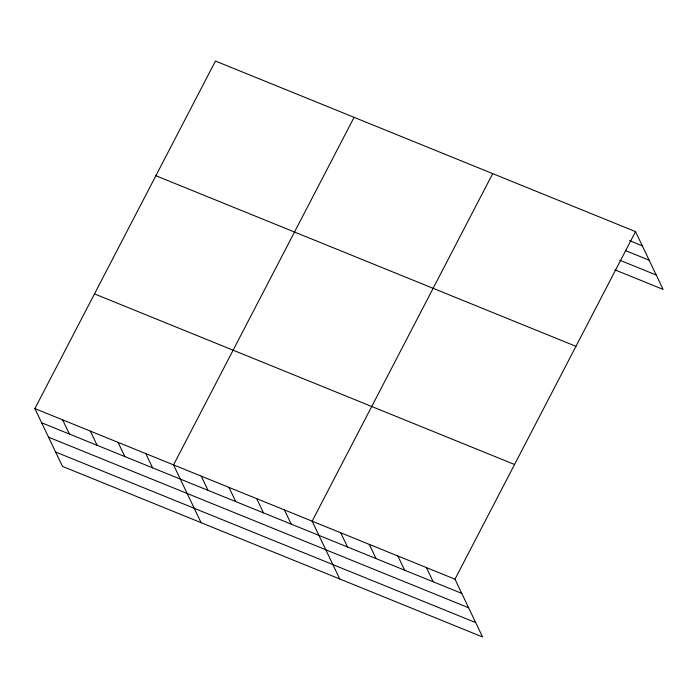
<?xml version="1.0" encoding="UTF-8"?>
<svg xmlns="http://www.w3.org/2000/svg" width="698" height="698" viewBox="0 0 698 698"><rect width="100%" height="100%" fill="white"/><g stroke="black" fill="none" stroke-linecap="round" stroke-linejoin="round"><path stroke-width="1.05" d="M34.9 408.592L454.983 579.183L482.545 636.96L62.462 466.377L34.9 408.592L215.455 61.04L635.538 231.623L663.1 289.408L614.833 269.803M354.087 117.334L173.532 464.885L201.085 522.671M492.709 173.627L312.154 521.179L339.717 578.965M454.983 579.183L635.538 231.623M629.509 240.627L642.317 245.827M625.53 250.608L649.175 260.206M619.798 260.223L656.242 275.021M155.872 175.73L575.955 346.321M94.483 293.902L514.566 464.493M41.679 422.796L461.762 593.387M48.537 437.175L468.62 607.766M55.604 451.999L475.687 622.581M426.417 567.579L433.196 581.783M397.851 555.983L404.631 570.187M369.286 544.379L376.065 558.583M340.72 532.783L347.499 546.988M284.426 509.924L291.206 524.128M256.707 498.669L263.478 512.873M228.979 487.405L235.75 501.609M201.251 476.149L208.03 490.354M145.803 453.63L152.574 467.835M118.075 442.375L124.855 456.579M90.347 431.111L97.127 445.315M62.628 419.856L69.399 434.06"/></g></svg>
